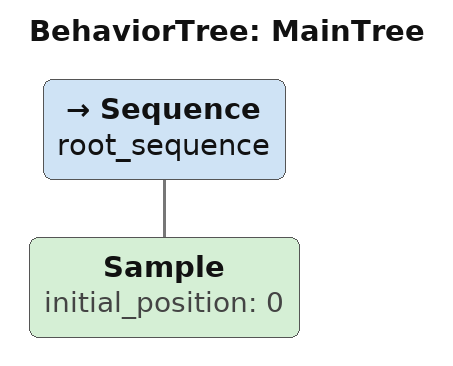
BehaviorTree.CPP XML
<root main_tree_to_execute = "MainTree">
  <BehaviorTree ID="MainTree">
    <Sequence name="root_sequence">
           <Sample   initial_position = "0"/>
    </Sequence>
  </BehaviorTree>
</root>
